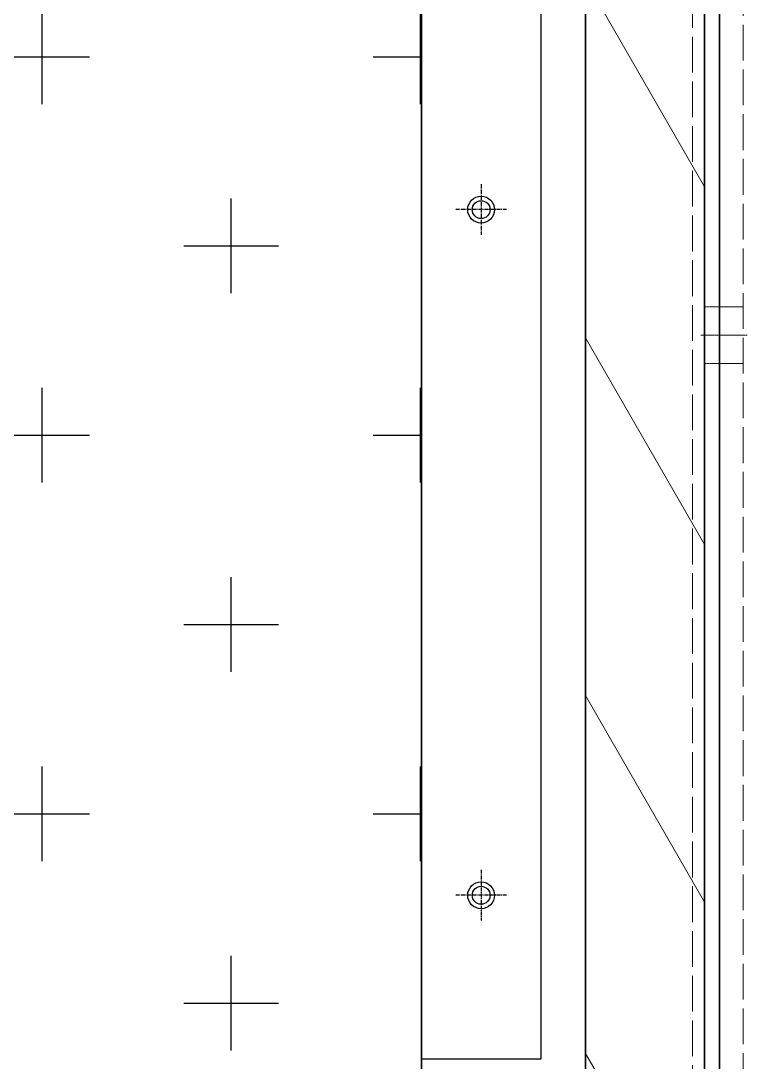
# Model space of a CAD drawing. Header units: millimetres. Extents: x 2113 to 34376, y 2901 to 25715.
# Drawn here: x 13423.9 to 13667.7, y 12065.2 to 12414.6 of the extents above; entities that cross this region are included whole.
import ezdxf

# ---------------------------------------------------------------- set-up
doc = ezdxf.new("R2010")
doc.units = ezdxf.units.MM
for name, pattern in [('CENTER', [2, 1.25, -0.25, 0.25, -0.25]), ('DASHDOT', [18.5, 12, -3, 0.5, -3]), ('DASHED', [15, 12, -3])]:
    doc.linetypes.add(name, pattern=pattern)
doc.layers.add('center', color=1, linetype='CENTER')

# ---------------------------------------------------------------- blocks, each defined once
blk = doc.blocks.new('A$C55E021B5')
at = {"color": 7, "lineweight": 35}
for p, q in [((1375, 38.5), (1375, 2102.5)), ((1415, 2102.5), (1415, 38.5)), ((1370, 2070.5), (1370, 209.79)), ((1370, 2070.5), (1370, 209.79)), ((1375, 70.5), (1375, 2070.5)), ((1375, 2070.5), (1375, 209.79))]:
    blk.add_line(p, q, dxfattribs=at)
at = {"color": 7, "linetype": 'DASHED', "lineweight": 13}
for p, q in [((1362, 2074.5), (1362, 66.5)), ((1370, 2074.5), (1370, 66.5)), ((1379, 1050.5), (1379, 38.5))]:
    blk.add_line(p, q, dxfattribs=at)
at = {"color": 7, "lineweight": 13, "ltscale": 0.133334}
for p, q in [((1415, 1054.47), (1375, 985.19)), ((1415, 934.47), (1375, 865.19)), ((1415, 814.47), (1375, 745.19)), ((1415, 694.47), (1375, 625.19))]:
    blk.add_line(p, q, dxfattribs=at)
at = {"color": 7, "linetype": 'DASHED', "lineweight": 13, "ltscale": 0.013334}
for p, q in [((1370, 944.91), (1362, 944.91)), ((1370, 925.91), (1362, 925.91))]:
    blk.add_line(p, q, dxfattribs=at)
at = {"color": 7, "linetype": 'DASHED', "lineweight": 13, "ltscale": 0.008333}
for p, q in [((1375, 944.91), (1370, 944.91)), ((1375, 925.91), (1370, 925.91))]:
    blk.add_line(p, q, dxfattribs=at)
at = {"color": 7, "linetype": 'DASHDOT', "lineweight": 13, "ltscale": 0.025999}
blk.add_line((1376.3, 935.41), (1360.7, 935.41), dxfattribs=at)
blk = doc.blocks.new('A$C3FF200C2')
for p, q in [((0, 805), (0, 0)), ((40, 805), (40, 0)), ((40, 0), (0, 0))]:
    blk.add_line(p, q)
blk = doc.blocks.new('1')
h = blk.add_hatch()
h.set_pattern_fill('CROSS', color=5, scale=10)
h.set_pattern_definition([(0, (-670352.89, 25356.47), (63.5, 63.5), [31.75, -95.25]), (90, (-670337.02, 25340.595), (-63.5, 63.5), [31.75, -95.25])])
h.paths.add_polyline_path([(13558.41, 14418.68), (13058.41, 14418.68), (13058.41, 10940.68), (13558.41, 10940.68)])
for p, q in [((13558.41, 14460.68), (13558.41, 10860.68)), ((13558.41, 11376.22), (13558.41, 13682.22))]:
    blk.add_line(p, q)
for centre, radius in [((13578.41, 12351.22), 4.5), ((13578.41, 12351.22), 3), ((13578.41, 12121.22), 4.5), ((13578.41, 12121.22), 3)]:
    blk.add_circle(centre, radius)
at = {"layer": 'center'}
for p, q in [((13578.41, 12359.72), (13578.41, 12342.72)), ((13586.91, 12351.22), (13569.91, 12351.22)), ((13578.41, 12129.72), (13578.41, 12112.72)), ((13586.91, 12121.22), (13569.91, 12121.22))]:
    blk.add_line(p, q, dxfattribs=at)
at = {"xscale": -1}
blk.add_blockref('A$C55E021B5', (15028.41, 11373.72), dxfattribs=at)
blk.add_blockref('A$C3FF200C2', (13558.41, 12066.23))

msp = doc.modelspace()

# ---------------------------------------------------------------- block references
msp.add_blockref('1', (0, 0))

doc.saveas('drawing.dxf')
